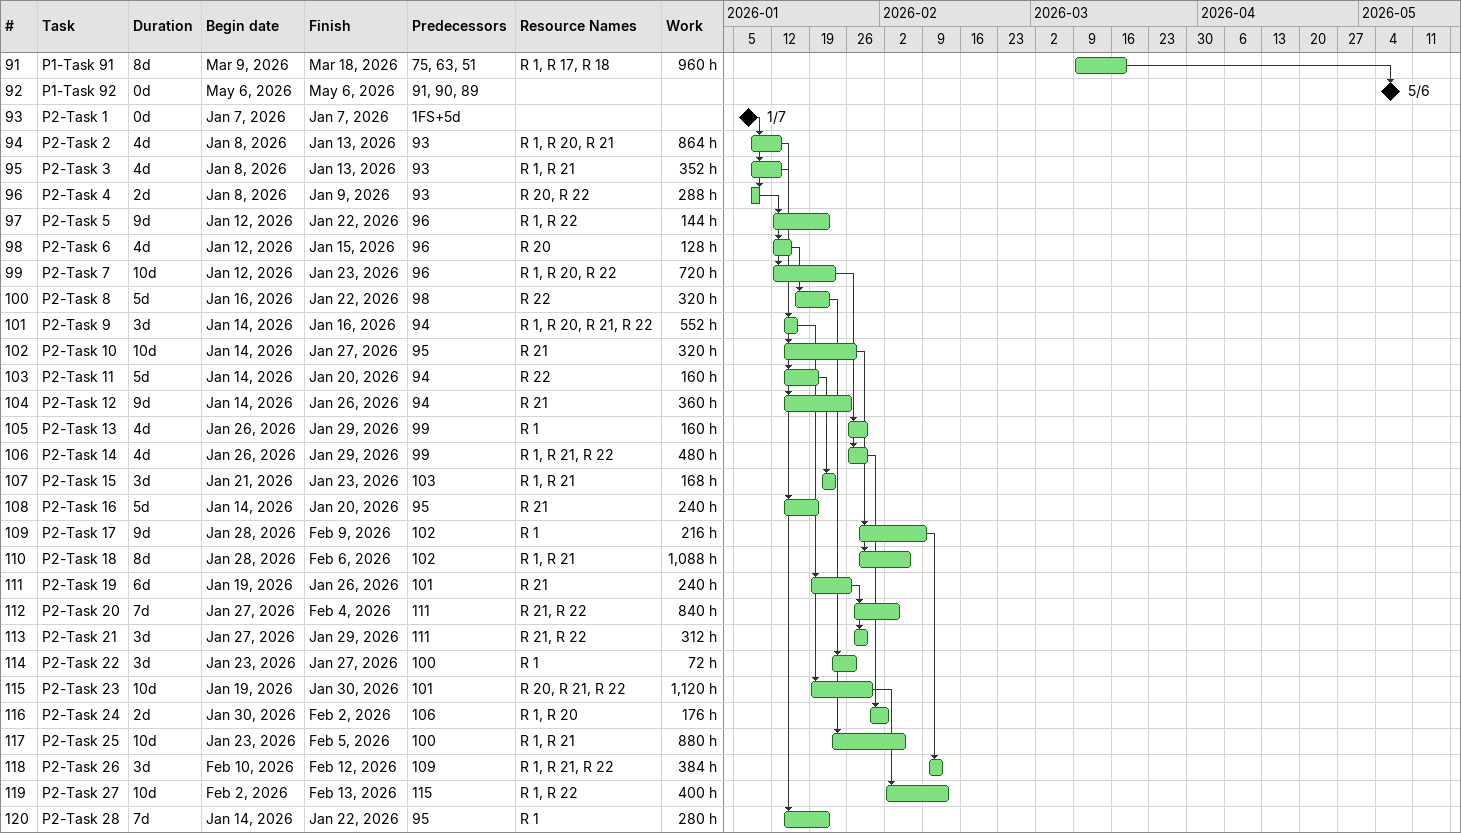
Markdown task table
| ID | Task | Duration | Start | Finish | Predecessors | Resources | Work (h) |
|---|---|---|---|---|---|---|---|
| 91 | P1-Task 91 | 8d | 2026-03-09 | 2026-03-18 | 75, 63, 51 | R 1, R 17, R 18 | 960 |
| 92 | P1-Task 92 | 0d | 2026-05-06 | 2026-05-06 | 91, 90, 89 |  |  |
| 93 | P2-Task 1 | 0d | 2026-01-07 | 2026-01-07 | 1FS+5d |  |  |
| 94 | P2-Task 2 | 4d | 2026-01-08 | 2026-01-13 | 93 | R 1, R 20, R 21 | 864 |
| 95 | P2-Task 3 | 4d | 2026-01-08 | 2026-01-13 | 93 | R 1, R 21 | 352 |
| 96 | P2-Task 4 | 2d | 2026-01-08 | 2026-01-09 | 93 | R 20, R 22 | 288 |
| 97 | P2-Task 5 | 9d | 2026-01-12 | 2026-01-22 | 96 | R 1, R 22 | 144 |
| 98 | P2-Task 6 | 4d | 2026-01-12 | 2026-01-15 | 96 | R 20 | 128 |
| 99 | P2-Task 7 | 10d | 2026-01-12 | 2026-01-23 | 96 | R 1, R 20, R 22 | 720 |
| 100 | P2-Task 8 | 5d | 2026-01-16 | 2026-01-22 | 98 | R 22 | 320 |
| 101 | P2-Task 9 | 3d | 2026-01-14 | 2026-01-16 | 94 | R 1, R 20, R 21, R 22 | 552 |
| 102 | P2-Task 10 | 10d | 2026-01-14 | 2026-01-27 | 95 | R 21 | 320 |
| 103 | P2-Task 11 | 5d | 2026-01-14 | 2026-01-20 | 94 | R 22 | 160 |
| 104 | P2-Task 12 | 9d | 2026-01-14 | 2026-01-26 | 94 | R 21 | 360 |
| 105 | P2-Task 13 | 4d | 2026-01-26 | 2026-01-29 | 99 | R 1 | 160 |
| 106 | P2-Task 14 | 4d | 2026-01-26 | 2026-01-29 | 99 | R 1, R 21, R 22 | 480 |
| 107 | P2-Task 15 | 3d | 2026-01-21 | 2026-01-23 | 103 | R 1, R 21 | 168 |
| 108 | P2-Task 16 | 5d | 2026-01-14 | 2026-01-20 | 95 | R 21 | 240 |
| 109 | P2-Task 17 | 9d | 2026-01-28 | 2026-02-09 | 102 | R 1 | 216 |
| 110 | P2-Task 18 | 8d | 2026-01-28 | 2026-02-06 | 102 | R 1, R 21 | 1088 |
| 111 | P2-Task 19 | 6d | 2026-01-19 | 2026-01-26 | 101 | R 21 | 240 |
| 112 | P2-Task 20 | 7d | 2026-01-27 | 2026-02-04 | 111 | R 21, R 22 | 840 |
| 113 | P2-Task 21 | 3d | 2026-01-27 | 2026-01-29 | 111 | R 21, R 22 | 312 |
| 114 | P2-Task 22 | 3d | 2026-01-23 | 2026-01-27 | 100 | R 1 | 72 |
| 115 | P2-Task 23 | 10d | 2026-01-19 | 2026-01-30 | 101 | R 20, R 21, R 22 | 1120 |
| 116 | P2-Task 24 | 2d | 2026-01-30 | 2026-02-02 | 106 | R 1, R 20 | 176 |
| 117 | P2-Task 25 | 10d | 2026-01-23 | 2026-02-05 | 100 | R 1, R 21 | 880 |
| 118 | P2-Task 26 | 3d | 2026-02-10 | 2026-02-12 | 109 | R 1, R 21, R 22 | 384 |
| 119 | P2-Task 27 | 10d | 2026-02-02 | 2026-02-13 | 115 | R 1, R 22 | 400 |
| 120 | P2-Task 28 | 7d | 2026-01-14 | 2026-01-22 | 95 | R 1 | 280 |
